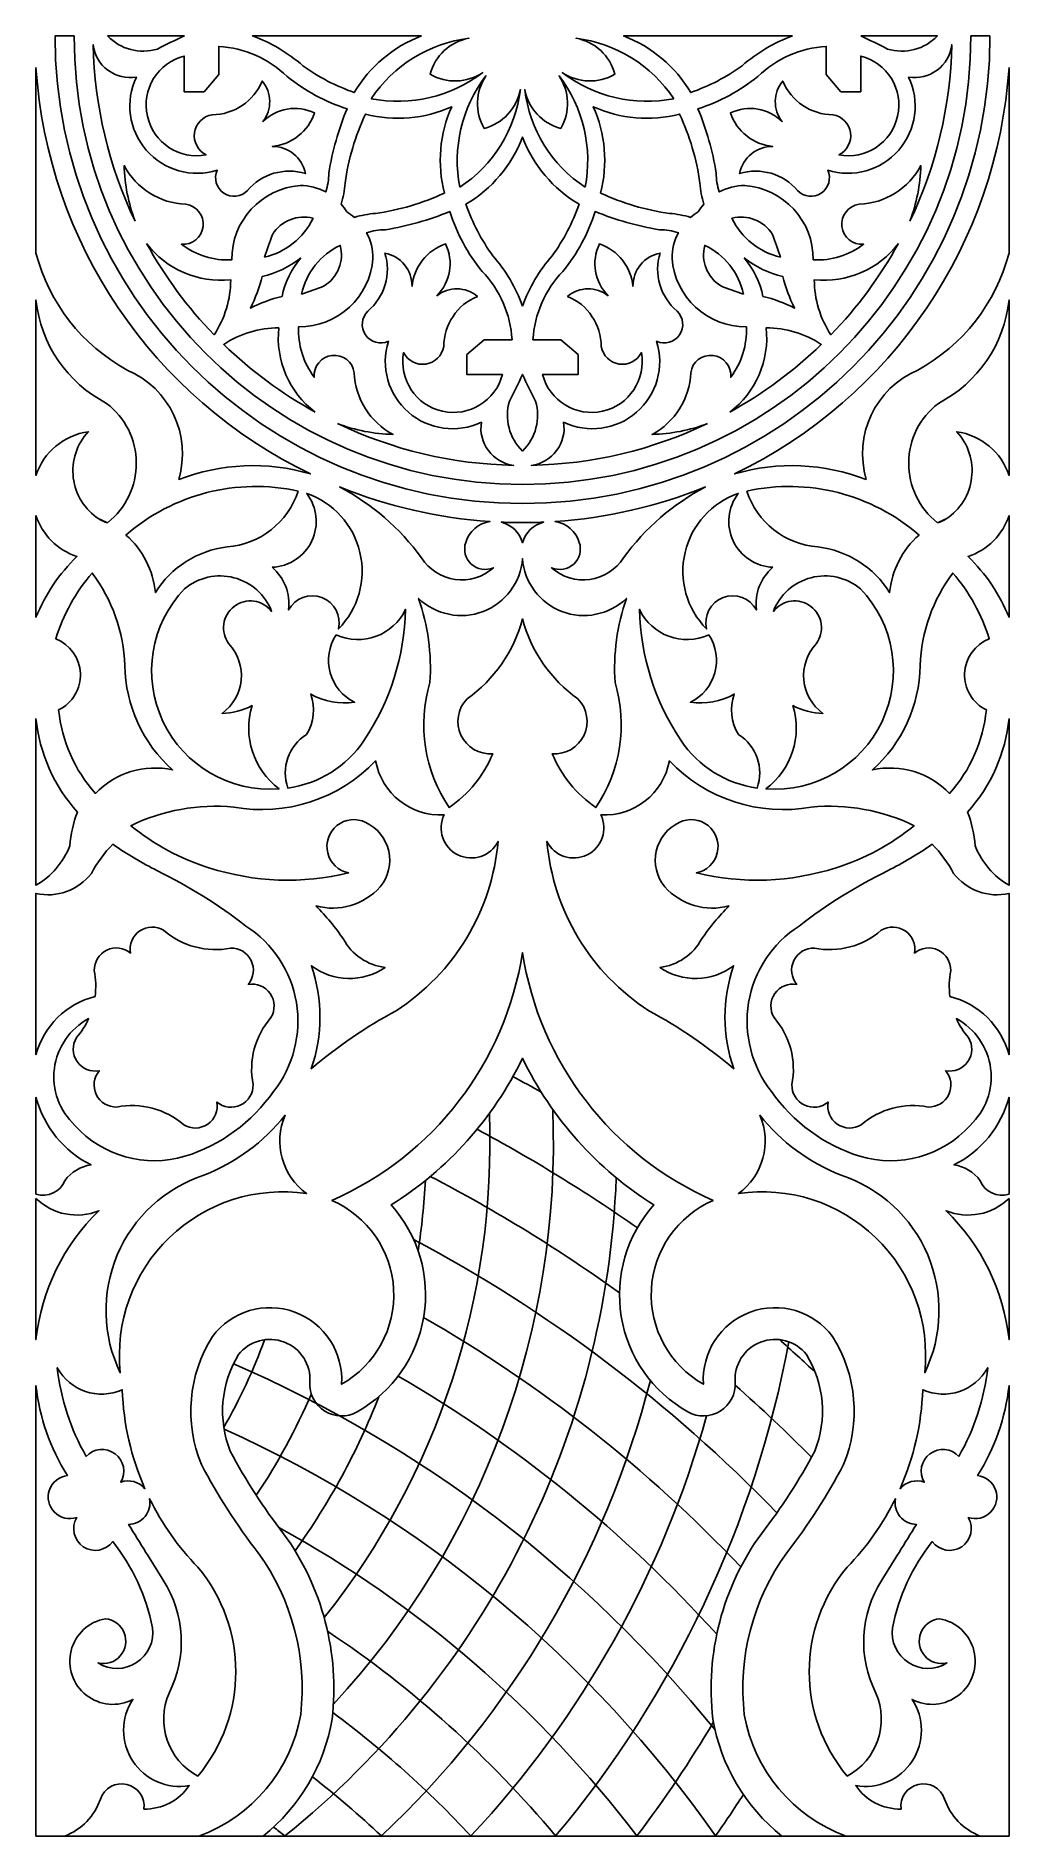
# Model space of a CAD drawing. Header units: millimetres. Extents: x -77 to 76, y -111 to 173.
import ezdxf

# ---------------------------------------------------------------- set-up
doc = ezdxf.new("R2010")
doc.units = ezdxf.units.MM

msp = doc.modelspace()

# ---------------------------------------------------------------- linework, layer by layer
msp.add_line((75.94, -110.85), (-77.32, -110.85))
for points in [[(72.94, 172.62), (69.94, 172.62, -1), (-71.32, 172.62), (-74.32, 172.62, 1)], [(-61.71, 143.47, -0.084519), (-63.43, 152.22, 0.267006), (-53.72, 146.12, -0.975275), (-54.41, 139.82, 0.17555), (-46.48, 137.36, -0.395708), (-35.71, 149.07, -0.124648), (-31.67, 148.07, 0.079979), (-31.21, 151.03, -0.054982), (-28.33, 161.17), (-28.33, 161.17, -0.09454), (-37.76, 166.26, 0.178831), (-48.53, 170.97), (-48.53, 166.56), (-50.85, 163.85), (-53.98, 163.85), (-53.98, 169.46, 0.967424), (-50.53, 153.9, -0.727089), (-49.59, 160.21, 0.301261), (-41.69, 165.52, -0.355323), (-41.59, 159.13, -0.319485), (-33.44, 160.5, -0.293784), (-40.11, 155.22, -0.361487), (-34.87, 150.95, 0.301261), (-44.01, 148.28, -0.843273), (-48.77, 151.49, -0.655271), (-61.51, 166.15, -0.427109), (-68.31, 171.23, 0.106679)], [(-16.6, 172.62, 0.17073), (-27.19, 163.72, -0.074422), (-35.29, 167.94, 0.094509), (-43.23, 172.62)], [(-24.52, 162.75, -0.218581), (-9.13, 172.27, 0.289944), (-15.24, 166.59, 0.288689), (-6.95, 166.87, -0.214597), (-24.52, 162.75)], [(23.14, 162.75, 0.218581), (7.75, 172.27, -0.289944), (13.86, 166.59, -0.288689), (5.57, 166.87, 0.214597), (23.14, 162.75)], [(41.85, 172.62), (15.22, 172.62, -0.17073), (25.81, 163.72, 0.074422), (33.91, 167.94, -0.094509)], [(60.33, 143.47, 0.084519), (62.05, 152.22, -0.267006), (52.34, 146.12, 0.975275), (53.04, 139.82, -0.17555), (45.1, 137.36, 0.395708), (34.33, 149.07, 0.124648), (30.29, 148.07, -0.079979), (29.83, 151.03, 0.054982), (26.95, 161.17), (26.95, 161.17, 0.09454), (36.38, 166.26, -0.178831), (47.15, 170.97), (47.15, 166.56), (49.47, 163.85), (52.6, 163.85), (52.6, 169.46, -0.967424), (49.15, 153.9, 0.727089), (48.21, 160.21, -0.301261), (40.31, 165.52, 0.355323), (40.21, 159.13, 0.319485), (32.06, 160.5, 0.293784), (38.73, 155.22, 0.361487), (33.49, 150.95, -0.301261), (42.63, 148.28, 0.843273), (47.39, 151.49, 0.655271), (60.13, 166.15, 0.427109), (66.93, 171.23, -0.106679)], [(-54.84, 102.75, 0.379859), (-62.95, 120.02, -0.206384), (-77.32, 138.4), (-77.32, 167.63, 0.270475), (-34.1, 103.66, 0.166258)], [(53.46, 102.75, -0.379859), (61.57, 120.02, 0.206384), (75.94, 138.4), (75.94, 167.63, -0.270475), (32.72, 103.66, -0.166258)], [(-10.56, 148.79, 0.218581), (-1.03, 164.18, -0.289944), (-6.72, 158.07, -0.288689), (-6.44, 166.36, 0.214597), (-10.56, 148.79)], [(9.18, 148.79, -0.218581), (-0.34, 164.18, 0.289944), (5.34, 158.07, 0.288689), (5.06, 166.36, -0.214597), (9.18, 148.79)], [(-28.38, 144.93), (-28.38, 144.93), (-28.38, 144.93, 0.044242), (-29.26, 146.14, 0.054589), (-28.63, 149.45, -0.076265), (-25.42, 160.32, 0.170694), (-11.83, 161.48, 0.170694), (-12.99, 147.89, -0.076265), (-23.86, 144.68, 0.054589), (-27.17, 144.05, 0.044242), (-28.38, 144.93), (-28.38, 144.93), (-28.38, 144.93)], [(27, 144.93), (27, 144.93), (27, 144.93, -0.044242), (27.88, 146.14, -0.054589), (27.25, 149.45, 0.076265), (24.04, 160.32, -0.170694), (10.45, 161.48, -0.170694), (11.61, 147.89, 0.076265), (22.48, 144.68, -0.054589), (25.79, 144.05, -0.044242), (27, 144.93), (27, 144.93), (27, 144.93)], [(-0.69, 130.08, -0.094509), (3.99, 138.02, 0.074422), (8.21, 146.12, -0.17073), (-0.69, 156.71, -0.17073), (-9.59, 146.12, 0.074422), (-5.37, 138.02, -0.094509)], [(-29.84, 111.59, 0.084519), (-21.08, 109.87, -0.267006), (-27.19, 119.59, 0.975275), (-33.49, 118.89, -0.17555), (-35.95, 126.83, 0.395708), (-24.24, 137.6, 0.124648), (-25.24, 141.64, -0.079979), (-22.28, 142.1, 0.054982), (-12.14, 144.98), (-12.14, 144.98, 0.09454), (-7.05, 135.55, -0.178831), (-2.34, 124.78), (-6.75, 124.78), (-9.46, 122.46), (-9.46, 119.33), (-3.85, 119.33, -0.967424), (-19.41, 122.77, 0.727089), (-13.1, 123.72, -0.301261), (-7.79, 131.62, 0.355323), (-14.18, 131.72, 0.319485), (-12.81, 139.87, 0.293784), (-18.09, 133.2, 0.361487), (-22.36, 138.44, -0.301261), (-25.03, 129.3, 0.843273), (-21.81, 124.54, 0.655271), (-7.15, 111.8, 0.427109), (-2.08, 105, -0.106679)], [(28.46, 111.59, -0.084519), (19.71, 109.87, 0.267006), (25.81, 119.59, -0.975275), (32.11, 118.89, 0.17555), (34.57, 126.83, -0.395708), (22.86, 137.6, -0.124648), (23.86, 141.64, 0.079979), (20.9, 142.1, -0.054982), (10.76, 144.98), (10.76, 144.98, -0.09454), (5.67, 135.55, 0.178831), (0.96, 124.78), (5.37, 124.78), (8.08, 122.46), (8.08, 119.33), (2.47, 119.33, 0.967424), (18.03, 122.77, -0.727089), (11.72, 123.72, 0.301261), (6.41, 131.62, -0.355323), (12.8, 131.72, -0.319485), (11.43, 139.87, -0.293784), (16.71, 133.2, -0.361487), (20.98, 138.44, 0.301261), (23.65, 129.3, -0.843273), (20.43, 124.54, -0.655271), (5.77, 111.8, -0.427109), (0.7, 105, 0.106679)], [(-41.34, 137.81, 0.231181), (-33.67, 143.92, 0.325847), (-40.06, 141.38, 0.010022)], [(39.96, 137.81, -0.231181), (32.29, 143.92, -0.325847), (38.68, 141.38, -0.010022)], [(-59.91, 139.95, 0.263426), (-46.65, 134.24, -0.145476), (-49.26, 125.56, -0.066479)], [(-35.5, 131.97, -0.231181), (-29.39, 139.64, -0.325847), (-31.93, 133.25, -0.010022)], [(34.12, 131.97, 0.231181), (28.01, 139.64, 0.325847), (30.55, 133.25, 0.010022)], [(58.53, 139.95, -0.263426), (45.27, 134.24, 0.145476), (47.88, 125.56, 0.066479)], [(-35.62, 137.69, -0.118067), (-41.7, 134.74, -0.058504), (-43.55, 129.76, -0.058504), (-38.57, 131.61, -0.118067), (-35.62, 137.69)], [(34.24, 137.69, 0.118067), (40.32, 134.74, 0.058504), (42.17, 129.76, 0.058504), (37.19, 131.61, 0.118067), (34.24, 137.69)], [(-66.04, 95.96, 0.488226), (-66.19, 114.77, -0.252511), (-77.32, 131.05), (-77.32, 103.41, -0.286517), (-69.09, 110.3, 0.463399), (-67.42, 96.56, 0.086813)], [(64.66, 95.96, -0.488226), (64.81, 114.77, 0.252511), (75.94, 131.05), (75.94, 103.41, 0.286517), (67.71, 110.3, -0.463399), (66.04, 96.56, -0.086813)], [(-33.36, 113.4, -0.263426), (-39.07, 126.66, 0.145476), (-47.75, 124.05, 0.066479)], [(31.98, 113.4, 0.263426), (37.69, 126.66, -0.145476), (46.37, 124.05, -0.066479)], [(-0.69, 107.25), (-0.69, 107.25, -0.277793), (-2.75, 115.12, 0.018331), (-0.69, 119.33, 0.018331), (1.37, 115.12, -0.277793), (-0.69, 107.25), (-0.69, 107.25)], [(-36.02, 100.96, 0.236483), (-63.15, 94.03, -0.192696), (-58.52, 84.96, -0.22811), (-47.22, 92.15, 0.304267), (-36.02, 100.96)], [(-40.14, 88.96, -0.252228), (-37.53, 82.24, -0.879301), (-29.68, 79.25, 0.552059), (-34.68, 100.58, -0.609592)], [(-9.63, 92.87, 0.653369), (-5.27, 88.89, -0.463963), (-16.61, 90.45, 0.114761), (-29.5, 101.61, 0.079751), (-5.83, 96.16, 0.29355)], [(8.25, 92.87, -0.653369), (3.89, 88.89, 0.463963), (15.23, 90.45, -0.114761), (28.12, 101.61, -0.079751), (4.45, 96.16, -0.29355)], [(38.76, 88.96, 0.252228), (36.15, 82.24, 0.879301), (28.3, 79.25, -0.552059), (33.3, 100.58, 0.609592)], [(34.64, 100.96, -0.236483), (61.77, 94.03, 0.192696), (57.14, 84.96, 0.22811), (45.84, 92.15, -0.304267), (34.64, 100.96)], [(-77.32, 97.12, 0.238067), (-70.88, 90.65, 0.102836), (-77.32, 81.09)], [(75.94, 97.12, -0.238067), (69.5, 90.65, -0.102836), (75.94, 81.09)], [(-0.69, 95.99, -0.010811), (-4, 96.06, -0.267227), (-0.69, 92.81, -0.267227), (2.62, 96.06, -0.010811)], [(-0.69, 95.99, 0.010811), (2.62, 96.06, 0.267227), (-0.69, 92.81, 0.267227), (-4, 96.06, 0.010811)], [(-63.31, 73.49, 0.211205), (-55.8, 57.04, 0.260676), (-67.95, 53.34, -0.160292), (-73.75, 66.49, 0.651087), (-74.21, 77.69, -0.102644), (-68.47, 88.05, -0.151539)], [(-12.24, 51.12, -0.225327), (-15.27, 70.8, 0.099817), (-17.05, 84.05, 0.63432), (-0.69, 90.31, 0.63432), (15.67, 84.05, 0.099817), (13.89, 70.8, -0.225327), (10.86, 51.12, -0.146169), (4, 59.59, 0.688579), (8.05, 68.23, -0.176197), (-0.69, 80.83, -0.176197), (-9.43, 68.23, 0.688579), (-5.38, 59.59, -0.146169), (-12.24, 51.12)], [(10.86, 51.12, 0.225327), (13.89, 70.8, -0.099817), (15.67, 84.05, -0.63432), (-0.69, 90.31, -0.63432), (-17.05, 84.05, -0.099817), (-15.27, 70.8, 0.225327), (-12.24, 51.12, 0.146169), (-5.38, 59.59, -0.688579), (-9.43, 68.23, 0.176197), (-0.69, 80.83, 0.176197), (8.05, 68.23, -0.688579), (4, 59.59, 0.146169), (10.86, 51.12)], [(61.93, 73.49, -0.211205), (54.42, 57.04, -0.260676), (66.57, 53.34, 0.160292), (72.37, 66.49, -0.651087), (72.83, 77.69, 0.102644), (67.09, 88.05, 0.151539)], [(-53.91, 85.57, 0.688697), (-39.03, 54.06, -0.316036), (-43.29, 67.16, -0.111972), (-48.02, 65.95, 0.45289), (-46.93, 76.88, -0.992553), (-40.2, 82.01, 0.513611)], [(52.53, 85.57, -0.688697), (37.65, 54.06, 0.316036), (41.91, 67.16, 0.111972), (46.64, 65.95, -0.45289), (45.55, 76.88, 0.992553), (38.82, 82.01, -0.513611)], [(-30.04, 78.29, 0.40816), (-19.11, 82.33, -0.142966), (-25.64, 61.7, -0.215205), (-37.66, 54.19, -0.345633), (-34.71, 62.63, 0.229003), (-34.03, 68.97, 0.162889), (-27.14, 67.7, -0.45289), (-30.04, 78.29)], [(28.66, 78.29, -0.40816), (17.73, 82.33, 0.142966), (24.26, 61.7, 0.215205), (36.28, 54.19, 0.345633), (33.33, 62.63, -0.229003), (32.65, 68.97, -0.162889), (25.76, 67.7, 0.45289), (28.66, 78.29)], [(-77.32, 65.15), (-77.32, 38.87, 0.169815), (-72, 45.07, -0.072923), (-70.79, 50.41, -0.160026)], [(75.94, 65.15), (75.94, 38.87, -0.169815), (70.62, 45.07, 0.072923), (69.41, 50.41, 0.160026)], [(-46.18, 51.19, 0.251825), (-23.82, 58.45, 0.378079), (-13.03, 49.97, 0.993878), (-4.54, 45.79, -0.232307), (-20.61, 19.12, 0.050523), (-33.96, 9.98, 0.168212), (-33.94, 26.2, 0.320619), (-22.34, 25.93, -0.239386), (-28.91, 30.4, 0.046576), (-33.21, 35.62, 0.281923), (-23.11, 38.63, 0.489825), (-25.38, 48.77, 1.142811), (-28.08, 40.82, -0.138725), (-50.07, 41.63, -0.096013), (-62.38, 48.26, -0.136589)], [(44.8, 51.19, -0.251825), (22.44, 58.45, -0.378079), (11.65, 49.97, -0.993878), (3.16, 45.79, 0.232307), (19.23, 19.12, -0.050523), (32.58, 9.98, -0.168212), (32.56, 26.2, -0.320619), (20.96, 25.93, 0.239386), (27.53, 30.4, -0.046576), (31.83, 35.62, -0.281923), (21.73, 38.63, -0.489825), (24, 48.77, -1.142811), (26.7, 40.82, 0.138725), (48.69, 41.63, 0.096013), (61, 48.26, 0.136589)], [(-77.32, 12.17, -0.271688), (-68.02, 21.36, 0.082421), (-68.14, 25.43, -0.647479), (-62.44, 28.19, -0.647479), (-57.21, 31.78, 0.231031), (-46.66, 28.98, -0.647479), (-43.9, 23.27, -0.647479), (-40.32, 18.04, 0.231031), (-43.12, 7.5, -0.647479), (-48.83, 4.74, -0.647479), (-54.05, 1.15, 0.231031), (-64.6, 3.95, -0.647479), (-67.36, 9.66, -0.647479), (-70.94, 14.89, 0.071659), (-69.03, 17.87, 0.514403), (-71.18, 1.06, 0.290598), (-53.85, -3.81, 0.16646), (-39.91, 6.4, 0.443214), (-44.26, 32.46, 0.050285), (-58.2, 41.16, -0.036382), (-65.22, 45.34, 0.074314), (-68.59, 40.74, -0.291022), (-77.32, 37.58)], [(75.94, 12.17, 0.271688), (66.64, 21.36, -0.082421), (66.76, 25.43, 0.647479), (61.06, 28.19, 0.647479), (55.83, 31.78, -0.231031), (45.28, 28.98, 0.647479), (42.52, 23.27, 0.647479), (38.94, 18.04, -0.231031), (41.74, 7.5, 0.647479), (47.45, 4.74, 0.647479), (52.67, 1.15, -0.231031), (63.22, 3.95, 0.647479), (65.98, 9.66, 0.647479), (69.56, 14.89, -0.071659), (67.65, 17.87, -0.514403), (69.8, 1.06, -0.290598), (52.47, -3.81, -0.16646), (38.53, 6.4, -0.443214), (42.88, 32.46, -0.050285), (56.82, 41.16, 0.036382), (63.84, 45.34, -0.074314), (67.21, 40.74, 0.291022), (75.94, 37.58)], [(-77.32, 5.51, 0.216507), (-68.63, -5.17, 0.214068), (-72.77, -7.65, -0.387296), (-77.32, -9.76)], [(75.94, 5.51, -0.216507), (67.25, -5.17, -0.214068), (71.39, -7.65, 0.387296), (75.94, -9.76)], [(-50.88, -6.78, 0.13198), (-38.08, 2.66, 0.353895), (-34.69, -9.67, 0.490428), (-64.04, -37.89, -0.454206)], [(49.5, -6.78, -0.13198), (36.7, 2.66, -0.353895), (33.31, -9.67, -0.490428), (62.66, -37.89, 0.454206)], [(-77.32, -10.43, 0.300655), (-67.4, -12.37, 0.174632), (-77.32, -32.68)], [(75.94, -10.43, -0.300655), (66.02, -12.37, -0.174632), (75.94, -32.68)], [(-69.41, -51.07, -0.102483), (-73.97, -37.11, 0.390976), (-63.73, -40.56, 0.095922), (-60.16, -56.16, 0.317107), (-63.98, -55.14, 0.900614)], [(68.03, -51.07, 0.102483), (72.59, -37.11, -0.390976), (62.35, -40.56, -0.095922), (58.78, -56.16, -0.317107), (62.6, -55.14, -0.900614)], [(-57.28, -70.58, 0.001098), (-62.73, -61.78, 0.461912), (-59.42, -57.75, 0.078717), (-51.82, -68.51, -0.362976), (-51.84, -101.42, -0.389975), (-56.36, -88.35, 0.266703)], [(55.9, -70.58, -0.001098), (61.35, -61.78, -0.461912), (58.04, -57.75, -0.078717), (50.44, -68.51, 0.362976), (50.46, -101.42, 0.389975), (54.98, -88.35, -0.266703)]]:
    msp.add_lwpolyline(points, format="xyb", close=True)
for points in [[(-66.05, 172.62), (-66.05, 172.62, 0.277793), (-58.19, 170.56, -0.018331), (-53.98, 172.62), (-66.05, 172.62)], [(52.6, 172.62), (64.67, 172.62), (64.67, 172.62, -0.277793), (56.81, 170.56, 0.018331), (52.6, 172.62)], [(50.28, -110.85, -0.268548), (34.25, -91.72, -0.186879), (40.93, -66.25, 0.043784), (49.87, -52.36, 0.243551), (48.16, -32.19, 0.746988), (27.81, -39.7, -0.619857), (29.34, -10.76, -0.256684), (-0.69, 28.28, -0.256684), (-30.72, -10.76, -0.619857), (-29.19, -39.7, 0.746988), (-49.54, -32.19, 0.243551), (-51.25, -52.36, 0.043784), (-42.31, -66.25, -0.186879), (-35.63, -91.72, -0.268548), (-51.66, -110.85)], [(40.17, -110.85, -0.18492), (29.3, -92.43, -0.188346), (36.93, -63.25, 0.043335), (45.34, -50.25, 0.236855), (44.04, -35.03, 0.735861), (32.8, -39.37, -0.596368), (25.35, -44.05, -0.479484), (20.01, -11.47, -0.14089), (-0.69, 11.64, -0.14089), (-21.38, -11.47, -0.479484), (-26.73, -44.05, -0.596368), (-34.18, -39.37, 0.735861), (-45.42, -35.03, 0.236855), (-46.71, -50.25, 0.043335), (-38.31, -63.25, -0.188346), (-30.68, -92.43, -0.18492), (-41.55, -110.85)], [(-72.8, -110.85, 0.22609), (-67.18, -105.03, -0.904771), (-60.32, -106.61, 0.253223), (-53.18, -102.91, -0.657581), (-62.05, -89.34, -1.167332), (-66.38, -76.63, -1.071491), (-67.54, -83.6, 0.635957), (-58.97, -78.04, 0.117977), (-65.23, -64.48, -0.951784), (-70.9, -60.7, -1.106908), (-72.38, -54.07, -0.113951), (-77.32, -39.91), (-77.32, -110.85)], [(75.94, -110.85), (75.94, -39.91, -0.113951), (71, -54.07, -1.106908), (69.52, -60.7, -0.951784), (63.85, -64.48, 0.117977), (57.59, -78.04, 0.635957), (66.16, -83.6, -1.071491), (65, -76.63, -1.167332), (60.67, -89.34, -0.657581), (51.8, -102.91, 0.253223), (58.94, -106.61, -0.904771), (65.8, -105.03, 0.22609), (71.42, -110.85)]]:
    msp.add_lwpolyline(points, format="xyb")
for centre, radius, start, end in [((-72.16, 83.71), 13.7, 63.4696, 69.7463), ((70.78, 83.71), 13.7, 110.2537, 116.5304), ((-42.35, 69.52), 35.51, 131.5331, 131.8536), ((40.97, 69.52), 35.51, 48.1464, 48.4669), ((-125.82, -219.97), 260, 60.4834, 61.6082), ((-125.82, -1.72), 120, 321.485, 2.2299), ((-125.82, -1.72), 130, 317.1761, 2.342), ((-125.82, -219.97), 250, 55.0483, 61.8442), ((-125.82, -1.72), 140, 308.7879, 357.7664), ((-125.82, -1.72), 110, 351.1365, 356.9319), ((-125.82, -219.97), 240, 54.1944, 62.5571), ((-125.82, -219.97), 230, 44.0894, 61.9998), ((-125.82, -219.97), 220, 43.5232, 60.1344), ((-125.82, -1.72), 90, 330.18, 339.8669), ((-125.82, -1.72), 170, 320.0651, 349.3875), ((-125.82, -219.97), 250, 46.7673, 48.5192), ((-125.82, -219.97), 200, 38.9821, 66.5464), ((-125.82, -1.72), 150, 313.3223, 345.566), ((-125.82, -219.97), 210, 42.1362, 59.8285), ((-125.82, -1.72), 100, 326.3065, 336.7364), ((-125.82, -1.72), 110, 324.2829, 338.7059), ((-125.82, -219.97), 240, 44.6836, 48.6279), ((-125.82, -1.72), 160, 316.997, 344.427), ((-125.82, -219.97), 190, 35.0539, 65.7184), ((-71.98, -57.46), 3.41, 96.7607, 288.3798), ((70.6, -57.46), 3.41, 251.6202, 83.2393), ((-125.82, -219.97), 180, 37.3192, 61.185), ((-125.82, -219.97), 170, 39.9349, 56.2541), ((-125.82, -219.97), 160, 43.003, 53.4663), ((-125.82, -1.72), 180, 322.6808, 329.57), ((-125.82, -219.97), 150, 46.6777, 52.1524), ((-125.82, -1.72), 190, 324.9461, 327.3186), ((-125.82, -219.97), 140, 51.2121, 52.1436)]:
    msp.add_arc(centre, radius, start, end)

doc.saveas('drawing.dxf')
